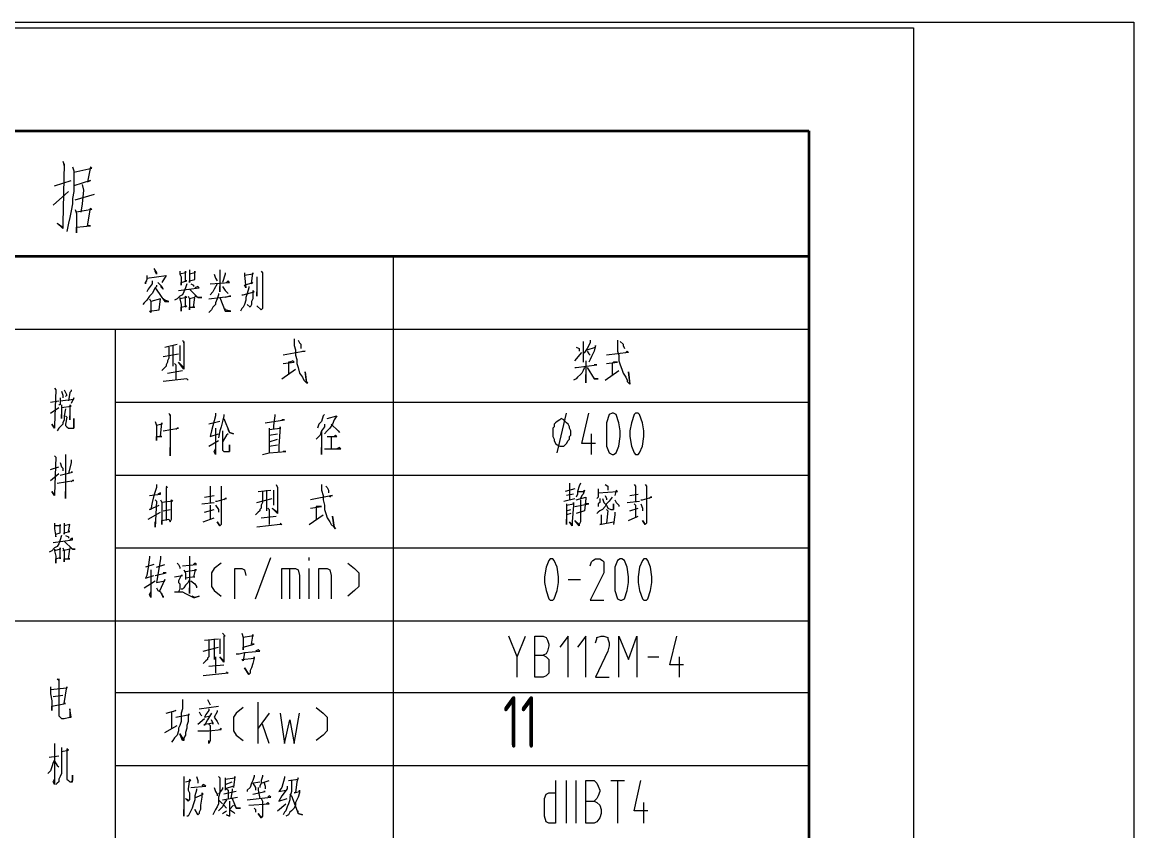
# Model space of a CAD drawing. Header units: inches. Extents: x 46040 to 48278, y -91226 to -88002.
# Drawn here: x 47890 to 48277.6, y -88283.6 to -88001.7 of the extents above; entities that cross this region are included whole.
import ezdxf

# ---------------------------------------------------------------- set-up
doc = ezdxf.new("R2010")
doc.units = ezdxf.units.IN
doc.layers.add('图层 1', color=7, linetype='Continuous')
doc.layers.add('轮廓线', color=7, linetype='Continuous')
doc.layers.add('细实线', color=140, linetype='Continuous', lineweight=9)
doc.styles.add('陈杰（2）', font='gbenor.shx', dxfattribs={"width": 0.8, "bigfont": 'gbcbig.shx'})

msp = doc.modelspace()

# ---------------------------------------------------------------- linework, layer by layer
at = {"layer": '图层 1', "lineweight": 0}
msp.add_lwpolyline([(46039.835, -88001.65), (48277.593, -88001.65), (48277.593, -91226.291), (46039.835, -91226.291), (46039.835, -88001.65)], dxfattribs=at)
at = {"layer": '轮廓线', "lineweight": 18}
for points in [[(46042.235, -88003.568), (48200.796, -88003.568)], [(48200.796, -88003.568), (48200.796, -91059.248)], [(47904.155, -88050.129), (47904.636, -88051.568), (47904.636, -88051.09), (47904.155, -88071.728), (47904.155, -88073.17), (47904.155, -88073.65), (47902.233, -88071.728), (47904.155, -88073.17)], [(47907.515, -88052.049), (47907.995, -88053.49), (47907.995, -88056.369), (47907.995, -88058.769), (47907.995, -88060.689), (47907.515, -88063.09), (47907.515, -88065.01), (47907.034, -88067.41), (47906.554, -88069.808), (47906.073, -88071.728), (47905.593, -88074.609)], [(47907.995, -88053.969), (47914.233, -88052.529), (47913.753, -88052.049), (47912.796, -88057.33), (47913.753, -88056.849), (47907.995, -88058.769)], [(47901.276, -88058.769), (47907.034, -88056.849)], [(47910.874, -88058.289), (47911.355, -88060.209), (47910.874, -88065.01), (47910.394, -88067.889)], [(47900.796, -88065.49), (47906.073, -88060.689)], [(47908.476, -88063.568), (47915.194, -88061.65)], [(47908.476, -88066.93), (47908.956, -88068.369), (47908.956, -88070.769), (47908.956, -88075.09), (47908.956, -88073.17), (47913.753, -88072.689), (47912.796, -88072.689), (47913.753, -88066.449), (47914.233, -88066.93), (47908.956, -88067.889)], [(48019.355, -88083.25), (48019.355, -88413.01)], [(47935.835, -88087.568), (47936.796, -88089.01), (47936.796, -88089.49), (47936.316, -88088.529)], [(47944.956, -88088.529), (47944.956, -88089.49), (47945.433, -88090.449), (47945.433, -88093.33), (47945.433, -88092.369), (47947.355, -88091.889), (47946.874, -88091.889), (47946.874, -88088.529), (47946.874, -88089.01), (47944.956, -88089.49)], [(47948.316, -88088.049), (47948.316, -88089.01), (47948.316, -88090.93), (47948.316, -88092.369), (47948.316, -88091.889), (47950.233, -88091.41), (47950.233, -88088.529), (47950.233, -88089.01), (47948.316, -88089.49)], [(47956.956, -88089.49), (47957.433, -88090.93), (47957.913, -88091.889)], [(47958.874, -88088.049), (47958.874, -88088.529), (47958.874, -88095.728), (47958.874, -88094.769), (47958.874, -88093.808)], [(47960.796, -88089.01), (47960.796, -88089.49), (47959.835, -88092.369)], [(47967.515, -88089.01), (47967.515, -88089.969), (47967.995, -88094.289), (47967.515, -88093.33), (47970.394, -88092.369), (47969.913, -88092.849), (47970.394, -88089.01), (47970.394, -88089.49), (47967.515, -88089.969)], [(47936.796, -88093.33), (47936.796, -88093.808), (47936.316, -88094.289), (47935.355, -88096.209), (47934.394, -88097.17), (47933.433, -88098.609), (47932.476, -88099.568), (47931.995, -88100.049)], [(47933.433, -88090.93), (47940.155, -88089.969), (47938.714, -88092.369)], [(47935.355, -88091.889), (47935.355, -88092.849), (47933.913, -88094.769), (47933.433, -88095.728)], [(47937.276, -88092.369), (47938.714, -88093.808), (47939.194, -88094.769), (47938.233, -88093.808)], [(47947.355, -88092.849), (47946.874, -88094.289), (47946.394, -88095.728), (47945.913, -88096.689), (47944.956, -88097.17), (47943.995, -88098.129), (47943.034, -88098.609)], [(47948.796, -88092.849), (47949.753, -88093.33), (47949.753, -88093.808)], [(47955.515, -88092.849), (47962.233, -88092.369), (47961.753, -88091.889), (47961.276, -88092.369)], [(47957.913, -88092.849), (47956.956, -88094.769), (47956.476, -88095.728), (47955.515, -88096.689)], [(47971.835, -88090.449), (47971.835, -88091.41), (47971.835, -88097.17), (47971.835, -88096.689), (47971.835, -88095.728)], [(47936.316, -88094.289), (47937.753, -88096.209), (47938.714, -88097.65), (47939.675, -88099.09), (47941.116, -88099.09), (47939.675, -88098.609), (47939.194, -88098.129)], [(47944.476, -88095.25), (47951.675, -88094.289), (47951.194, -88093.808), (47950.233, -88094.289)], [(47944.956, -88097.65), (47944.956, -88098.129), (47945.433, -88100.049), (47945.433, -88100.529), (47945.433, -88102.449), (47945.433, -88101.01), (47947.355, -88100.529), (47946.874, -88101.01), (47946.874, -88097.17), (47947.355, -88097.65), (47944.956, -88098.129)], [(47947.835, -88097.17), (47948.316, -88098.129), (47948.316, -88101.969), (47948.316, -88101.01), (47950.233, -88101.01), (47949.753, -88101.01), (47950.233, -88097.65), (47948.316, -88098.129)], [(47958.394, -88096.209), (47958.394, -88096.689), (47957.913, -88098.129), (47957.433, -88099.568), (47957.433, -88100.049), (47956.476, -88101.01), (47955.995, -88101.969), (47955.515, -88102.449), (47955.034, -88102.93)], [(47955.034, -88098.129), (47962.714, -88097.17), (47962.233, -88097.17), (47960.796, -88097.65)], [(47959.835, -88093.808), (47960.796, -88095.25), (47961.753, -88096.209)], [(47968.956, -88093.808), (47968.956, -88094.289), (47968.476, -88096.209), (47967.995, -88097.65), (47967.995, -88098.609), (47967.515, -88100.049), (47967.034, -88101.01), (47966.554, -88101.49), (47966.073, -88102.449)], [(47966.554, -88096.689), (47967.034, -88096.689), (47970.874, -88095.728), (47970.394, -88095.25), (47970.394, -88095.728), (47970.394, -88098.129), (47969.913, -88099.09), (47969.913, -88100.049), (47969.433, -88101.01), (47968.476, -88100.049)], [(47934.394, -88098.129), (47934.874, -88099.09), (47934.874, -88102.449), (47934.874, -88102.93), (47934.394, -88102.449), (47937.753, -88101.969), (47938.233, -88098.129), (47934.874, -88099.09)], [(47958.874, -88097.65), (47960.796, -88102.449), (47962.714, -88102.449), (47960.796, -88101.969), (47960.796, -88101.49)], [(47842.714, -88108.689), (48164.316, -88108.689)], [(47945.913, -88112.529), (47946.394, -88113.49), (47946.394, -88113.01), (47946.394, -88122.609), (47944.476, -88120.209), (47946.394, -88122.129)], [(47984.796, -88112.049), (47984.796, -88113.01), (47984.796, -88114.449), (47985.276, -88115.889), (47985.276, -88117.808), (47985.753, -88119.25), (47985.753, -88120.689), (47986.233, -88122.129), (47986.714, -88124.049), (47987.675, -88125.49), (47988.155, -88126.449), (47989.116, -88127.41), (47989.593, -88127.41), (47989.116, -88126.93), (47988.636, -88123.568), (47989.116, -88127.41)], [(47986.233, -88112.529), (47986.714, -88113.49), (47987.194, -88113.969), (47987.194, -88115.41)], [(48087.995, -88112.529), (48087.995, -88113.49), (48087.034, -88115.41), (48086.073, -88116.849), (48085.593, -88117.33)], [(48085.593, -88113.01), (48085.593, -88120.209)], [(48097.593, -88112.529), (48097.593, -88113.49), (48097.593, -88114.93), (48097.593, -88116.369), (48098.073, -88117.808), (48098.073, -88119.728), (48098.554, -88121.17), (48099.034, -88122.609), (48099.515, -88124.049), (48100.476, -88125.49), (48100.956, -88126.449), (48100.956, -88126.93), (48101.433, -88127.41), (48101.913, -88127.889), (48101.913, -88127.41), (48101.433, -88123.568), (48101.913, -88127.889)], [(48098.554, -88113.01), (48099.515, -88113.969), (48099.515, -88114.449), (48099.995, -88115.41)], [(47941.116, -88114.93), (47941.116, -88117.808), (47941.116, -88118.769), (47940.636, -88119.728), (47940.636, -88120.209), (47940.155, -88121.17), (47940.155, -88121.65), (47939.675, -88122.129), (47939.194, -88122.609), (47938.714, -88123.09)], [(47939.675, -88114.93), (47943.995, -88113.969)], [(47942.554, -88114.449), (47942.554, -88121.65)], [(47944.956, -88114.449), (47944.956, -88119.728)], [(47987.675, -88116.369), (47988.155, -88116.369), (47988.636, -88116.369), (47980.956, -88117.808)], [(48082.714, -88119.728), (48085.116, -88116.849)], [(48083.194, -88114.93), (48084.155, -88115.41), (48084.155, -88116.369)], [(48087.034, -88115.889), (48089.913, -88114.93), (48089.913, -88114.449), (48089.433, -88116.369), (48088.956, -88117.33), (48088.476, -88118.289), (48087.995, -88119.25), (48087.515, -88120.209)], [(48087.034, -88116.369), (48087.515, -88117.33), (48087.995, -88117.808)], [(48100.476, -88116.849), (48100.956, -88116.369), (48101.433, -88116.849), (48093.753, -88117.808)], [(47939.194, -88118.289), (47944.476, -88117.33)], [(47943.034, -88120.689), (47943.515, -88121.17), (47943.515, -88126.449)], [(47980.956, -88120.689), (47984.796, -88120.209), (47984.316, -88119.728), (47983.355, -88120.209), (47982.874, -88120.209), (47982.874, -88121.17), (47982.874, -88124.529)], [(48086.554, -88119.728), (48086.554, -88127.41), (48086.554, -88126.93), (48086.554, -88124.529)], [(48093.753, -88120.689), (48097.593, -88120.209), (48097.116, -88120.209), (48096.155, -88120.209), (48095.675, -88120.689), (48095.675, -88121.17), (48095.675, -88124.529)], [(47940.636, -88124.049), (47945.913, -88123.09)], [(47980.476, -88125.969), (47985.276, -88122.609)], [(48086.073, -88122.129), (48085.593, -88123.09), (48085.116, -88124.049), (48084.636, -88124.529), (48083.675, -88125.49), (48083.194, -88125.969), (48082.233, -88126.449)], [(48082.714, -88122.129), (48082.714, -88122.129), (48083.194, -88122.129), (48090.394, -88121.17), (48089.913, -88121.17), (48089.433, -88121.17)], [(48093.276, -88126.449), (48098.073, -88123.09)], [(47903.675, -88130.289), (47904.155, -88131.728), (47904.155, -88132.689)], [(47904.636, -88129.808), (47905.116, -88130.769), (47905.593, -88131.728), (47905.116, -88132.209)], [(47907.034, -88129.808), (47907.034, -88130.289), (47906.554, -88130.769), (47906.073, -88133.65)], [(47899.835, -88134.129), (47902.714, -88133.65)], [(47899.835, -88137.969), (47902.714, -88136.049)], [(47903.194, -88132.689), (47903.194, -88133.65), (47903.194, -88134.129), (47903.194, -88135.09), (47902.714, -88135.09)], [(47903.194, -88133.65), (47907.995, -88133.17), (47907.995, -88132.689), (47907.034, -88134.609)], [(47903.675, -88135.09), (47903.675, -88136.049), (47903.675, -88139.889), (47903.675, -88139.41), (47903.675, -88138.449)], [(47922.394, -88134.129), (48164.316, -88134.129)], [(47922.394, -88134.129), (48164.316, -88134.129)], [(47905.116, -88136.529), (47904.636, -88138.93), (47904.636, -88140.369), (47904.155, -88141.33), (47904.155, -88141.808), (47903.194, -88142.769), (47902.714, -88143.25), (47902.233, -88144.209)], [(47941.116, -88137.969), (47941.593, -88138.93), (47941.593, -88138.449), (47941.593, -88152.849), (47941.593, -88151.889), (47941.593, -88149.969)], [(47957.433, -88137.969), (47957.433, -88138.93), (47955.995, -88144.209), (47955.515, -88146.129), (47958.394, -88145.17)], [(47960.316, -88138.449), (47960.316, -88138.93), (47959.835, -88140.849), (47959.355, -88142.769), (47958.874, -88144.209), (47958.394, -88146.609)], [(47978.073, -88138.449), (47978.073, -88138.93), (47977.593, -88142.289), (47977.593, -88143.728)], [(47995.355, -88138.449), (47994.874, -88138.93), (47994.394, -88140.849), (47993.433, -88141.808), (47992.956, -88143.25)], [(47996.316, -88139.889), (47996.316, -88139.889), (47999.675, -88138.93), (47998.714, -88140.369), (47998.233, -88141.808), (47997.276, -88143.25), (47996.316, -88144.209), (47995.355, -88145.17)], [(48081.276, -88144.689), (48081.276, -88144.209), (48080.796, -88143.25), (48080.796, -88142.769), (48080.316, -88141.808), (48079.835, -88141.33), (48079.355, -88140.849), (48078.874, -88140.369), (48077.913, -88139.889), (48077.433, -88140.369), (48076.476, -88140.849), (48075.995, -88141.33), (48075.515, -88141.808), (48075.515, -88142.769), (48075.034, -88143.25), (48075.034, -88144.209), (48075.034, -88144.689), (48075.034, -88145.65), (48075.034, -88146.129), (48075.515, -88147.09), (48075.515, -88147.568), (48075.995, -88148.529), (48076.476, -88149.01), (48077.433, -88149.49), (48077.913, -88149.49), (48078.874, -88149.49), (48079.355, -88149.01), (48079.835, -88148.529), (48080.316, -88147.568), (48080.796, -88147.09), (48080.796, -88146.129), (48081.276, -88145.65), (48081.276, -88144.689)], [(48076.476, -88151.889), (48079.835, -88137.969)], [(48089.913, -88148.529), (48085.116, -88148.529), (48087.515, -88137.969)], [(48096.155, -88152.369), (48097.116, -88151.889), (48098.073, -88149.49), (48098.554, -88146.129), (48098.554, -88144.209), (48098.073, -88141.33), (48097.116, -88138.449), (48096.155, -88137.969), (48095.675, -88137.969), (48094.714, -88138.449), (48093.753, -88141.33), (48093.753, -88144.209), (48093.753, -88146.129), (48093.753, -88149.49), (48094.714, -88151.889), (48095.675, -88152.369), (48096.155, -88152.369)], [(48104.796, -88152.369), (48105.276, -88151.889), (48106.233, -88149.49), (48106.714, -88146.129), (48106.714, -88144.209), (48106.233, -88141.33), (48105.276, -88138.449), (48104.796, -88137.969), (48103.835, -88137.969), (48103.355, -88138.449), (48102.394, -88141.33), (48101.913, -88144.209), (48101.913, -88146.129), (48102.394, -88149.49), (48103.355, -88151.889), (48103.835, -88152.369), (48104.796, -88152.369)], [(47936.316, -88140.849), (47936.796, -88142.289), (47936.796, -88147.568), (47936.796, -88146.129), (47938.714, -88146.129), (47938.233, -88146.129), (47938.714, -88141.33), (47938.714, -88141.808), (47936.796, -88142.289)], [(47939.194, -88144.209), (47944.476, -88143.25), (47943.995, -88143.25), (47943.515, -88143.728)], [(47958.874, -88140.849), (47955.034, -88141.808)], [(47957.433, -88143.25), (47957.433, -88143.728), (47957.433, -88152.369), (47956.956, -88151.41), (47957.433, -88150.449)], [(47974.714, -88141.33), (47981.433, -88140.369), (47980.476, -88140.369)], [(47976.155, -88143.728), (47979.995, -88143.25), (47979.995, -88142.769), (47979.515, -88149.49), (47979.515, -88151.41)], [(47976.155, -88143.25), (47976.155, -88144.209), (47976.155, -88148.529), (47976.155, -88151.889)], [(47995.355, -88141.808), (47995.355, -88142.769), (47994.394, -88144.209), (47993.913, -88145.65), (47992.956, -88146.609), (47992.476, -88147.09)], [(47997.753, -88141.808), (48000.155, -88144.209), (48000.636, -88144.689)], [(47955.034, -88149.49), (47958.394, -88147.568)], [(47961.753, -88145.17), (47961.276, -88145.65), (47959.835, -88148.049)], [(47976.155, -88145.65), (47979.034, -88145.17)], [(47976.155, -88148.049), (47979.034, -88147.09)], [(47994.394, -88144.209), (47994.394, -88152.369), (47994.394, -88151.41), (47994.394, -88149.969)], [(47996.316, -88146.129), (47999.675, -88146.129), (47999.194, -88145.65), (47998.714, -88146.129)], [(47997.753, -88146.129), (47997.753, -88150.449)], [(48088.476, -88152.369), (48088.476, -88145.17)], [(47973.753, -88152.369), (47976.155, -88151.889), (47981.913, -88151.41), (47981.433, -88151.41), (47980.956, -88151.41)], [(47976.155, -88149.49), (47979.034, -88149.01)], [(47995.355, -88150.449), (47998.233, -88150.449), (48001.116, -88150.449), (48000.636, -88149.969), (47999.675, -88150.449)], [(47903.194, -88155.25), (47903.675, -88156.689), (47904.155, -88157.17), (47904.155, -88158.129)], [(47905.116, -88152.369), (47905.116, -88152.849), (47905.116, -88167.728), (47905.116, -88166.769), (47905.116, -88165.33)], [(47907.034, -88154.289), (47907.034, -88155.25), (47906.073, -88159.09)], [(47899.835, -88157.65), (47902.714, -88156.689)], [(47899.835, -88161.49), (47902.714, -88159.09)], [(47903.194, -88159.568), (47907.515, -88158.609), (47907.034, -88158.609)], [(47902.233, -88162.449), (47907.995, -88161.49), (47907.515, -88161.49), (47907.034, -88161.969)], [(47922.394, -88159.568), (48164.316, -88159.568)], [(47922.394, -88159.568), (48164.316, -88159.568)], [(47936.796, -88162.93), (47936.796, -88163.889), (47935.835, -88166.769), (47935.355, -88169.17), (47934.874, -88171.568), (47934.394, -88171.568), (47937.753, -88170.129)], [(47978.554, -88162.93), (47979.034, -88163.889), (47979.034, -88173.01), (47977.116, -88171.09), (47979.034, -88172.529)], [(48080.796, -88162.449), (48080.796, -88168.209)], [(48084.636, -88162.449), (48084.155, -88163.41), (48083.675, -88165.33), (48083.675, -88166.289), (48083.194, -88167.25)], [(48093.276, -88162.93), (48094.233, -88163.41), (48094.233, -88163.889), (48094.233, -88164.849)], [(48103.355, -88162.93), (48103.835, -88163.41), (48103.835, -88168.689)], [(47934.394, -88166.769), (47938.233, -88166.289), (47938.233, -88165.808), (47937.276, -88166.289)], [(47940.155, -88163.41), (47940.636, -88163.889), (47940.155, -88163.889), (47940.155, -88175.41)], [(47953.593, -88167.25), (47956.956, -88166.769)], [(47955.515, -88163.41), (47955.515, -88163.889), (47955.515, -88169.17)], [(47973.753, -88165.33), (47973.753, -88168.689), (47973.753, -88169.17), (47973.276, -88170.129), (47973.276, -88171.09), (47972.796, -88171.568), (47972.796, -88172.049), (47972.316, -88172.529), (47971.835, -88173.01), (47971.355, -88173.49)], [(47972.316, -88165.33), (47976.636, -88164.849)], [(47975.194, -88164.849), (47975.194, -88172.049)], [(47977.593, -88164.849), (47977.593, -88170.129)], [(47997.276, -88167.25), (47997.753, -88166.769), (47998.233, -88166.769), (47990.554, -88168.209)], [(47995.835, -88163.41), (47996.316, -88163.889), (47996.796, -88164.849), (47996.796, -88165.808)], [(48082.714, -88164.369), (48079.355, -88165.33)], [(48082.233, -88166.289), (48079.835, -88166.769)], [(48083.194, -88168.209), (48086.554, -88167.25), (48086.554, -88167.728), (48086.073, -88172.049), (48083.194, -88173.01)], [(48083.675, -88165.33), (48084.155, -88165.33), (48085.593, -88165.33), (48086.073, -88164.849), (48085.593, -88166.289), (48085.116, -88166.769), (48084.636, -88167.728)], [(48090.874, -88164.369), (48090.874, -88165.808), (48090.874, -88167.25), (48090.394, -88167.728)], [(48095.675, -88167.25), (48094.714, -88168.689), (48093.753, -88169.65), (48093.276, -88170.609), (48092.316, -88171.568), (48091.355, -88172.049), (48090.874, -88172.529), (48090.394, -88173.01)], [(48090.874, -88165.808), (48097.593, -88165.33), (48097.116, -88164.849), (48096.636, -88166.769)], [(48093.276, -88166.769), (48093.753, -88167.728), (48093.753, -88168.209)], [(48101.913, -88166.769), (48104.796, -88166.289)], [(48105.753, -88168.209), (48106.233, -88168.209), (48109.593, -88167.25), (48109.116, -88167.25), (48108.636, -88167.728)], [(47936.316, -88168.209), (47936.796, -88168.689), (47936.316, -88177.808), (47936.316, -88176.849), (47936.316, -88175.889)], [(47938.233, -88168.209), (47938.714, -88169.17), (47938.714, -88176.849), (47938.714, -88175.41), (47941.116, -88174.93), (47941.593, -88175.889), (47942.073, -88174.93), (47942.073, -88172.049), (47942.073, -88168.209), (47942.554, -88168.689), (47938.714, -88169.17)], [(47952.636, -88169.65), (47956.956, -88169.17)], [(47955.515, -88170.129), (47955.515, -88170.609), (47955.515, -88174.93)], [(47957.433, -88168.689), (47957.913, -88168.689), (47961.276, -88167.728), (47960.796, -88167.728), (47960.316, -88168.209)], [(47957.433, -88170.129), (47958.394, -88171.568), (47958.394, -88172.529)], [(47971.835, -88169.17), (47977.116, -88167.728)], [(47975.675, -88171.09), (47976.155, -88171.568), (47976.155, -88176.849)], [(47990.554, -88171.09), (47994.394, -88170.609), (47993.913, -88170.609), (47992.956, -88170.609), (47992.476, -88170.609), (47992.476, -88171.568), (47992.476, -88174.93)], [(48078.874, -88168.689), (48082.714, -88167.728)], [(48079.835, -88170.129), (48079.835, -88170.129), (48082.233, -88169.65), (48082.233, -88169.17), (48082.233, -88170.129), (48081.753, -88175.889), (48081.753, -88176.849), (48081.753, -88177.33), (48080.796, -88175.889), (48081.753, -88176.849)], [(48079.835, -88169.65), (48079.835, -88170.609), (48079.835, -88173.01), (48079.835, -88174.93), (48079.835, -88176.849), (48079.835, -88176.369), (48079.835, -88174.93)], [(48084.636, -88168.209), (48084.636, -88174.449), (48084.636, -88175.889), (48084.155, -88176.849), (48084.155, -88177.33), (48082.714, -88175.41), (48084.155, -88176.849)], [(48082.714, -88170.609), (48087.515, -88169.65), (48087.034, -88169.65), (48086.554, -88169.65)], [(48091.355, -88167.728), (48091.355, -88169.17), (48090.874, -88169.65), (48090.874, -88170.129), (48090.874, -88170.609)], [(48096.636, -88168.209), (48097.116, -88169.17), (48097.593, -88169.65), (48098.073, -88170.129), (48098.073, -88170.609)], [(48100.956, -88169.17), (48105.276, -88168.689)], [(48101.913, -88172.049), (48104.796, -88171.09)], [(48103.355, -88169.65), (48103.835, -88170.129), (48103.835, -88174.449)], [(48105.753, -88169.65), (48106.233, -88171.09), (48106.233, -88172.049)], [(47933.913, -88174.93), (47938.233, -88172.529)], [(47939.194, -88172.049), (47941.593, -88171.568)], [(47953.116, -88175.889), (47956.956, -88174.449)], [(47953.593, -88172.529), (47956.956, -88171.568)], [(47973.276, -88174.449), (47978.554, -88173.969)], [(47990.073, -88176.849), (47994.874, -88173.49)], [(48079.835, -88172.049), (48081.276, -88171.568)], [(48081.276, -88173.01), (48079.835, -88173.49)], [(48091.835, -88173.49), (48091.835, -88173.969), (48091.835, -88176.849), (48091.355, -88176.849), (48096.155, -88175.889)], [(48093.753, -88171.568), (48094.233, -88172.049), (48093.753, -88176.369)], [(48096.636, -88172.529), (48096.636, -88173.49), (48096.155, -88176.849)], [(48101.433, -88175.41), (48104.796, -88173.969)], [(47901.276, -88176.369), (47901.276, -88177.33), (47901.276, -88178.289), (47901.753, -88181.17), (47901.753, -88180.209), (47903.194, -88179.728), (47903.194, -88176.849), (47903.194, -88177.33), (47901.276, -88177.33)], [(47904.636, -88176.369), (47904.636, -88177.33), (47904.636, -88178.769), (47904.636, -88180.209), (47904.636, -88179.728), (47906.554, -88179.25), (47906.073, -88179.25), (47906.554, -88176.849), (47904.636, -88177.33)], [(47979.995, -88176.369), (47980.476, -88176.849), (47979.995, -88176.849), (47971.835, -88177.808)], [(47903.675, -88180.689), (47903.194, -88182.129), (47902.714, -88183.568), (47902.233, -88184.529), (47901.276, -88185.01), (47900.316, -88185.969), (47899.355, -88186.449)], [(47900.796, -88183.09), (47907.515, -88182.129), (47907.515, -88181.65), (47906.554, -88182.129)], [(47905.116, -88180.689), (47906.073, -88181.17), (47906.073, -88181.65)], [(47901.276, -88185.49), (47901.276, -88185.969), (47901.753, -88187.889), (47901.753, -88188.369), (47901.753, -88190.289), (47901.753, -88188.849), (47903.194, -88188.369), (47903.194, -88188.849), (47903.194, -88185.01), (47903.194, -88185.49), (47901.276, -88185.969)], [(47904.155, -88185.01), (47904.636, -88185.969), (47904.636, -88189.808), (47904.636, -88188.849), (47906.554, -88188.849), (47906.073, -88188.849), (47906.554, -88185.49), (47904.155, -88185.969)], [(47922.394, -88185.01), (48164.316, -88185.01)], [(47922.394, -88185.01), (48164.316, -88185.01)], [(47934.394, -88187.889), (47934.394, -88188.369), (47933.913, -88191.728), (47933.433, -88194.609), (47932.956, -88195.568), (47935.835, -88194.609)], [(47938.233, -88187.889), (47938.233, -88188.849), (47936.796, -88197.01), (47939.675, -88196.529), (47939.675, -88196.049), (47937.753, -88200.369)], [(47943.995, -88190.289), (47943.995, -88190.289), (47944.476, -88190.769), (47944.956, -88191.728), (47944.956, -88192.209)], [(47945.913, -88191.25), (47950.714, -88190.769), (47950.233, -88190.289), (47949.753, -88190.769)], [(47948.316, -88187.889), (47948.316, -88188.369), (47948.316, -88200.849), (47948.316, -88199.889), (47948.316, -88198.93)], [(47959.355, -88190.289), (47956.956, -88192.209), (47955.995, -88193.65), (47955.995, -88198.449), (47956.956, -88199.889), (47959.355, -88201.808)], [(47971.355, -88202.769), (47976.636, -88188.369)], [(47990.073, -88189.33), (47990.073, -88188.369)], [(48003.515, -88190.289), (48005.913, -88192.209), (48007.355, -88193.65), (48007.355, -88198.449), (48005.913, -88199.889), (48003.515, -88201.808)], [(48075.034, -88203.25), (48075.515, -88202.769), (48076.476, -88199.889), (48076.956, -88197.01), (48076.956, -88195.09), (48076.476, -88191.728), (48075.515, -88189.33), (48075.034, -88188.849), (48074.073, -88188.849), (48073.593, -88189.33), (48072.636, -88191.728), (48072.155, -88195.09), (48072.155, -88197.01), (48072.636, -88199.889), (48073.593, -88202.769), (48074.073, -88203.25), (48075.034, -88203.25)], [(48087.995, -88191.25), (48088.476, -88189.808), (48088.956, -88189.33), (48089.913, -88188.849), (48091.355, -88188.849), (48092.316, -88189.33), (48092.796, -88189.808), (48092.796, -88191.25), (48092.796, -88192.209), (48092.796, -88193.65), (48087.995, -88203.25), (48092.796, -88203.25)], [(48099.034, -88203.25), (48099.995, -88202.769), (48100.956, -88199.889), (48101.433, -88197.01), (48101.433, -88195.09), (48100.956, -88191.728), (48099.995, -88189.33), (48099.034, -88188.849), (48098.554, -88188.849), (48097.593, -88189.33), (48096.636, -88191.728), (48096.636, -88195.09), (48096.636, -88197.01), (48096.636, -88199.889), (48097.593, -88202.769), (48098.554, -88203.25), (48099.034, -88203.25)], [(48107.675, -88203.25), (48108.155, -88202.769), (48109.116, -88199.889), (48109.593, -88197.01), (48109.593, -88195.09), (48109.116, -88191.728), (48108.155, -88189.33), (48107.675, -88188.849), (48106.714, -88188.849), (48106.233, -88189.33), (48105.276, -88191.728), (48104.796, -88195.09), (48104.796, -88197.01), (48105.276, -88199.889), (48106.233, -88202.769), (48106.714, -88203.25), (48107.675, -88203.25)], [(47935.835, -88190.769), (47932.956, -88191.728)], [(47934.874, -88192.689), (47934.874, -88193.17), (47934.874, -88202.289), (47934.394, -88201.33), (47934.874, -88200.369)], [(47936.316, -88194.609), (47940.155, -88193.65), (47939.675, -88193.65), (47939.194, -88193.65)], [(47936.796, -88191.728), (47939.675, -88190.769)], [(47946.394, -88192.689), (47946.874, -88193.65), (47946.874, -88194.609), (47946.874, -88196.049)], [(47946.874, -88193.17), (47950.714, -88192.689), (47950.233, -88192.689), (47950.233, -88193.17), (47949.753, -88195.09), (47950.233, -88195.09), (47946.874, -88195.568)], [(47964.155, -88202.769), (47964.155, -88192.209), (47966.554, -88192.209), (47967.515, -88192.689), (47967.995, -88194.609)], [(47980.476, -88202.769), (47980.476, -88192.209), (47985.276, -88192.209), (47986.233, -88192.689), (47986.714, -88194.609), (47986.714, -88202.769)], [(47983.355, -88202.769), (47983.355, -88192.209)], [(47990.073, -88202.769), (47990.073, -88192.209)], [(47993.433, -88202.769), (47993.433, -88192.209), (47996.316, -88192.209), (47997.276, -88192.689), (47997.753, -88194.609), (47997.753, -88202.769)], [(47932.476, -88198.93), (47936.316, -88196.529)], [(47943.034, -88195.09), (47943.034, -88195.09), (47945.913, -88194.609), (47945.433, -88194.609), (47944.476, -88196.529), (47944.476, -88197.01), (47944.956, -88197.49), (47944.956, -88197.969), (47944.956, -88198.449), (47944.956, -88198.93), (47944.956, -88199.41), (47944.476, -88200.369)], [(47948.316, -88196.049), (47947.835, -88197.01), (47946.874, -88197.969), (47946.394, -88198.93), (47945.913, -88199.41), (47945.433, -88199.41)], [(47948.796, -88196.529), (47950.233, -88197.49), (47950.714, -88198.449), (47950.714, -88198.93)], [(48080.316, -88196.049), (48084.636, -88196.049)], [(47936.796, -88198.93), (47937.276, -88199.889), (47938.233, -88200.369), (47938.714, -88201.33), (47939.194, -88201.808), (47939.194, -88202.289), (47938.714, -88200.849)], [(47511.995, -88210.449), (48164.316, -88210.449)], [(47842.714, -88210.449), (48164.316, -88210.449)], [(47955.034, -88217.17), (47955.034, -88220.529), (47955.034, -88221.01), (47955.034, -88221.969), (47955.034, -88222.93), (47954.554, -88223.41), (47954.554, -88223.889), (47954.073, -88224.369), (47953.593, -88224.849), (47953.116, -88225.33)], [(47953.593, -88217.17), (47958.394, -88216.689)], [(47956.956, -88216.689), (47956.956, -88223.889)], [(47959.835, -88214.769), (47960.796, -88215.728), (47960.316, -88215.728), (47960.316, -88224.849), (47958.874, -88222.93), (47960.316, -88224.369)], [(47958.874, -88216.689), (47958.874, -88221.969)], [(48062.554, -88230.129), (48062.554, -88222.93), (48059.675, -88215.728)], [(48062.554, -88222.93), (48065.433, -88215.728)], [(48068.796, -88230.129), (48068.796, -88215.728), (48071.675, -88215.728), (48072.636, -88216.209), (48073.116, -88217.17), (48073.593, -88218.609), (48073.593, -88219.09), (48073.116, -88221.01), (48072.636, -88221.969), (48071.675, -88222.449)], [(48080.316, -88230.129), (48080.316, -88215.728), (48077.433, -88219.568)], [(48086.554, -88230.129), (48086.554, -88215.728), (48083.675, -88219.568)], [(48089.913, -88218.129), (48090.394, -88216.689), (48090.394, -88216.209), (48091.835, -88215.728), (48092.796, -88215.728), (48094.233, -88216.209), (48094.233, -88216.689), (48094.714, -88218.129), (48094.714, -88219.09), (48094.233, -88221.01), (48089.913, -88230.129), (48094.714, -88230.129)], [(48098.073, -88230.129), (48098.073, -88215.728), (48101.433, -88223.889), (48104.316, -88215.728), (48104.316, -88230.129)], [(48120.636, -88225.808), (48115.835, -88225.808), (48118.233, -88215.728)], [(47953.116, -88221.01), (47958.394, -88219.568)], [(47964.636, -88221.969), (47965.593, -88221.969), (47967.515, -88221.49), (47972.796, -88221.01), (47972.316, -88220.529), (47971.355, -88221.01)], [(47957.433, -88222.93), (47957.433, -88223.41), (47957.433, -88228.689)], [(48068.796, -88222.449), (48071.675, -88222.449), (48072.636, -88222.93), (48073.593, -88223.889), (48073.593, -88225.33), (48073.593, -88227.25), (48073.593, -88228.689), (48072.636, -88229.65), (48071.675, -88230.129), (48068.796, -88230.129)], [(48108.155, -88222.93), (48111.995, -88222.93)], [(48119.194, -88230.129), (48119.194, -88222.93)], [(47961.276, -88228.209), (47961.753, -88228.689), (47953.116, -88229.65)], [(47955.034, -88226.289), (47960.316, -88225.808)], [(47902.233, -88230.609), (47902.714, -88231.09), (47902.714, -88230.609), (47902.714, -88233.49), (47902.714, -88239.25), (47902.714, -88241.65), (47902.714, -88243.09), (47902.714, -88243.568), (47903.194, -88244.049), (47903.675, -88244.529), (47904.636, -88244.529), (47906.554, -88244.049), (47907.034, -88244.049), (47906.554, -88241.17), (47906.554, -88244.049)], [(47899.835, -88233.49), (47899.835, -88233.969), (47899.835, -88235.889), (47900.316, -88238.289), (47900.316, -88238.769), (47900.316, -88241.65), (47900.316, -88240.209), (47905.116, -88239.25), (47904.636, -88239.25), (47905.593, -88233.49), (47905.593, -88233.969), (47899.835, -88234.449)], [(47900.796, -88236.849), (47904.155, -88236.369)], [(47922.394, -88235.41), (48164.316, -88235.41)], [(47922.394, -88235.41), (48164.316, -88235.41)], [(47922.394, -88235.41), (48164.316, -88235.41)], [(47945.913, -88237.808), (47945.913, -88238.769), (47945.913, -88241.17), (47945.433, -88242.609), (47945.433, -88244.049), (47945.433, -88245.49), (47944.956, -88246.93), (47944.476, -88247.889), (47944.476, -88248.849), (47943.995, -88250.289), (47943.034, -88251.25), (47942.554, -88252.209), (47942.073, -88252.689)], [(47951.675, -88241.17), (47958.394, -88240.209)], [(47954.554, -88237.808), (47955.034, -88238.769), (47955.515, -88239.728)], [(47967.034, -88240.689), (47964.636, -88242.609), (47963.675, -88244.049), (47963.675, -88248.849), (47964.636, -88250.289), (47967.034, -88252.209)], [(47972.316, -88253.17), (47972.316, -88238.769)], [(47992.476, -88240.689), (47994.874, -88242.609), (47996.316, -88244.049), (47996.316, -88248.849), (47994.874, -88250.289), (47992.476, -88252.209)], [(47940.155, -88242.609), (47943.515, -88241.65), (47942.554, -88242.129)], [(47942.073, -88242.129), (47942.073, -88247.889)], [(47943.515, -88244.049), (47948.316, -88243.09), (47947.835, -88243.09), (47947.835, -88244.049), (47947.835, -88245.49), (47947.355, -88246.93), (47947.355, -88247.889), (47946.874, -88249.33), (47946.874, -88250.289), (47946.394, -88251.25), (47946.394, -88252.209), (47945.913, -88252.209), (47944.956, -88249.808), (47946.394, -88252.209)], [(47951.194, -88246.449), (47953.593, -88244.529)], [(47951.675, -88242.129), (47952.155, -88243.09), (47952.636, -88243.568)], [(47955.034, -88241.17), (47955.034, -88241.65), (47954.073, -88243.09), (47953.593, -88244.049), (47955.515, -88243.568)], [(47957.913, -88241.65), (47957.913, -88242.129), (47956.956, -88244.049), (47957.913, -88245.49), (47958.394, -88246.449)], [(47976.155, -88242.609), (47972.316, -88247.889)], [(47979.995, -88242.609), (47981.433, -88253.17), (47983.355, -88245.01), (47984.796, -88253.17), (47986.714, -88242.609)], [(47939.675, -88249.33), (47943.995, -88246.93)], [(47951.194, -88248.849), (47955.034, -88248.849), (47959.355, -88248.369), (47959.355, -88247.889), (47958.874, -88248.369)], [(47955.034, -88246.449), (47955.515, -88246.93), (47955.515, -88252.209), (47955.034, -88253.17), (47955.034, -88252.689), (47955.034, -88252.209)], [(47976.155, -88253.17), (47973.753, -88246.449)], [(47901.276, -88253.17), (47901.276, -88254.129), (47901.276, -88267.568), (47900.796, -88266.609), (47901.276, -88265.65)], [(47903.675, -88254.609), (47903.675, -88256.049), (47903.675, -88258.449), (47903.675, -88259.889), (47903.675, -88261.33), (47903.675, -88262.769), (47903.675, -88263.728), (47903.194, -88264.689), (47902.714, -88265.65), (47902.714, -88266.609), (47902.233, -88267.09), (47901.753, -88267.568)], [(47901.276, -88258.93), (47900.796, -88259.889), (47900.316, -88261.33), (47899.835, -88262.769), (47899.355, -88263.25), (47898.874, -88263.728)], [(47899.355, -88257.969), (47902.714, -88257.49)], [(47901.276, -88259.41), (47902.233, -88260.849), (47902.714, -88261.33)], [(47922.394, -88260.849), (48164.316, -88260.849)], [(47922.394, -88260.849), (48164.316, -88260.849)], [(47946.394, -88264.689), (47946.394, -88266.609), (47946.394, -88278.609), (47946.394, -88277.65), (47946.394, -88276.209)], [(47946.874, -88266.609), (47948.796, -88266.129), (47948.316, -88265.65), (47947.835, -88269.01), (47947.835, -88269.49), (47948.316, -88270.449), (47948.316, -88270.93), (47948.316, -88271.41), (47948.316, -88272.369), (47948.316, -88272.849), (47947.835, -88273.33), (47946.874, -88272.369), (47947.835, -88272.849)], [(47948.796, -88268.529), (47954.073, -88268.049), (47953.116, -88267.568), (47952.636, -88268.049)], [(47950.714, -88264.689), (47951.194, -88266.129), (47951.194, -88266.609), (47951.194, -88267.09)], [(47958.394, -88264.689), (47958.874, -88265.17), (47958.874, -88267.09), (47958.874, -88269.01), (47958.874, -88270.449), (47958.394, -88271.889), (47958.394, -88272.849), (47958.394, -88274.289), (47957.913, -88275.25), (47957.433, -88276.209), (47956.956, -88277.17), (47956.476, -88278.129)], [(47960.796, -88265.65), (47964.155, -88265.17), (47964.155, -88264.689), (47963.675, -88268.529), (47963.675, -88268.049), (47960.796, -88269.01)], [(47960.796, -88265.17), (47960.796, -88265.65), (47960.796, -88267.09), (47960.796, -88269.49)], [(47960.796, -88267.568), (47963.194, -88266.609)], [(47970.874, -88264.209), (47970.874, -88264.689), (47970.394, -88266.129), (47969.913, -88267.09), (47969.433, -88268.529), (47968.476, -88269.49), (47968.476, -88269.969)], [(47969.913, -88267.09), (47972.796, -88266.609)], [(47970.394, -88267.09), (47971.355, -88268.529), (47971.355, -88269.01), (47971.355, -88269.49)], [(47973.753, -88264.209), (47973.753, -88264.689), (47973.276, -88266.129), (47973.276, -88267.09), (47972.796, -88268.049), (47972.796, -88268.529)], [(47973.276, -88267.09), (47976.155, -88266.129)], [(47974.233, -88266.609), (47974.714, -88268.049), (47974.714, -88268.529), (47974.714, -88269.01)], [(47981.433, -88264.689), (47981.433, -88265.17), (47980.476, -88268.529), (47979.515, -88269.969), (47981.913, -88269.49)], [(47982.394, -88268.049), (47982.394, -88269.01), (47980.476, -88271.41), (47979.515, -88273.33), (47982.394, -88272.369)], [(47983.835, -88266.129), (47983.835, -88268.529), (47983.835, -88269.969), (47983.355, -88271.889), (47983.355, -88272.849), (47982.874, -88274.289), (47982.394, -88275.25), (47981.913, -88276.689), (47981.433, -88277.17), (47980.956, -88278.129)], [(47982.874, -88266.129), (47986.233, -88265.65), (47986.233, -88265.17), (47985.753, -88266.609), (47985.276, -88270.449), (47984.796, -88270.449), (47986.714, -88269.969), (47986.714, -88269.49), (47986.714, -88270.449), (47986.233, -88271.889), (47985.753, -88272.849), (47985.276, -88273.808), (47985.276, -88274.769), (47984.796, -88275.728), (47983.835, -88276.689), (47983.355, -88277.17), (47982.874, -88278.129), (47981.913, -88278.609)], [(48075.995, -88266.129), (48075.995, -88281.01), (48073.593, -88281.01), (48072.636, -88280.529), (48072.155, -88278.609), (48072.155, -88272.369), (48072.636, -88270.93), (48073.593, -88270.449), (48075.995, -88270.449)], [(48079.835, -88281.01), (48079.835, -88266.129)], [(48083.194, -88281.01), (48083.194, -88266.129)], [(48086.554, -88281.01), (48086.554, -88266.129), (48089.433, -88266.129), (48090.394, -88267.09), (48090.874, -88268.049), (48091.355, -88269.49), (48091.355, -88269.969), (48090.874, -88271.41), (48090.394, -88272.369), (48089.433, -88273.33)], [(48095.194, -88266.129), (48099.995, -88266.129)], [(48097.593, -88266.129), (48097.593, -88281.01)], [(48108.155, -88276.689), (48103.355, -88276.689), (48105.753, -88266.129)], [(47950.714, -88269.01), (47950.714, -88269.49), (47950.233, -88271.41), (47950.233, -88272.849), (47949.753, -88274.289), (47949.276, -88275.728), (47948.796, -88276.689), (47948.316, -88277.65), (47947.835, -88278.609), (47947.355, -88278.609)], [(47956.956, -88268.529), (47957.433, -88269.969), (47957.913, -88270.93), (47957.913, -88271.41)], [(47959.835, -88268.529), (47959.835, -88269.01), (47958.394, -88270.93)], [(47959.835, -88272.849), (47965.116, -88271.889)], [(47964.636, -88269.969), (47960.316, -88270.93)], [(47961.276, -88269.01), (47961.753, -88269.49), (47961.753, -88272.369)], [(47963.194, -88269.01), (47963.194, -88269.49), (47962.714, -88272.369)], [(47968.476, -88272.849), (47976.636, -88271.889), (47976.155, -88271.41), (47975.675, -88271.889)], [(47970.394, -88270.93), (47974.714, -88269.969), (47974.233, -88269.969)], [(47972.316, -88268.529), (47972.316, -88269.49), (47972.796, -88272.369)], [(47958.394, -88272.849), (47959.355, -88273.808), (47959.835, -88274.289)], [(47961.276, -88272.849), (47960.316, -88274.289), (47959.835, -88275.25), (47958.874, -88276.209), (47958.394, -88276.689)], [(47960.316, -88274.769), (47961.276, -88275.728)], [(47963.675, -88274.769), (47962.233, -88276.209), (47963.675, -88277.17), (47964.155, -88277.65)], [(47968.956, -88274.769), (47976.155, -88274.289), (47975.675, -88273.808), (47975.194, -88274.289)], [(47970.874, -88275.728), (47971.355, -88276.209), (47971.355, -88277.17)], [(47979.034, -88276.689), (47981.913, -88274.289)], [(48086.554, -88273.33), (48089.433, -88273.33), (48090.394, -88273.808), (48091.355, -88274.769), (48091.835, -88276.209), (48091.835, -88277.65), (48091.355, -88279.09), (48090.394, -88280.529), (48089.433, -88281.01), (48086.554, -88281.01)], [(48106.714, -88281.01), (48106.714, -88273.808)], [(47959.835, -88277.65), (47961.276, -88276.689)]]:
    msp.add_lwpolyline(points, dxfattribs=at)
at = {"layer": '轮廓线', "lineweight": 35}
for points in [[(46132.954, -88039.568), (48164.316, -88039.568)], [(47511.995, -88039.568), (48164.316, -88039.568)], [(48164.316, -88039.568), (48164.316, -91022.767)], [(47511.995, -88083.25), (48164.316, -88083.25)], [(47827.835, -88083.25), (48164.316, -88083.25)]]:
    msp.add_lwpolyline(points, dxfattribs=at)
at = {"layer": '轮廓线', "lineweight": 5}
for points in [[(47511.995, -88108.689), (48164.316, -88108.689)], [(47922.394, -88108.689), (47922.394, -88362.609)]]:
    msp.add_lwpolyline(points, dxfattribs=at)
at = {"layer": '轮廓线', "lineweight": 18}
for points, knots in [([(47973.276, -88088.529), (47973.276, -88088.529), (47973.753, -88089.01), (47973.753, -88089.01), (47973.753, -88089.01), (47973.753, -88100.529), (47973.753, -88100.529), (47973.753, -88100.529), (47973.753, -88101.49), (47973.753, -88101.49), (47973.753, -88101.49), (47973.276, -88101.969), (47973.276, -88101.969), (47973.276, -88101.969), (47971.835, -88100.529), (47971.835, -88100.529), (47971.835, -88100.529), (47973.276, -88101.969), (47973.276, -88101.969), (47973.276, -88101.969), (47973.753, -88101.49), (47973.753, -88101.49)], [0, 0, 0, 0, 1, 1, 1, 2, 2, 2, 3, 3, 3, 4, 4, 4, 5, 5, 5, 6, 6, 6, 7, 7, 7, 7]), ([(47933.433, -88089.969), (47933.433, -88089.969), (47933.433, -88090.93), (47933.433, -88090.93), (47933.433, -88090.93), (47933.433, -88091.41), (47933.433, -88091.41), (47933.433, -88091.41), (47932.956, -88092.369), (47932.956, -88092.369), (47932.956, -88092.369), (47932.956, -88092.849), (47932.956, -88092.849), (47932.956, -88092.849), (47932.956, -88092.369), (47932.956, -88092.369), (47932.956, -88092.369), (47933.433, -88091.889), (47933.433, -88091.889)], [0, 0, 0, 0, 1, 1, 1, 2, 2, 2, 3, 3, 3, 4, 4, 4, 5, 5, 5, 6, 6, 6, 6]), ([(47948.316, -88094.769), (47948.316, -88094.769), (47951.194, -88097.65), (47951.194, -88097.65), (47951.194, -88097.65), (47952.636, -88097.65), (47952.636, -88097.65), (47952.636, -88097.65), (47951.194, -88097.65), (47951.194, -88097.65), (47951.194, -88097.65), (47950.233, -88097.17), (47950.233, -88097.17)], [0, 0, 0, 0, 1, 1, 1, 2, 2, 2, 3, 3, 3, 4, 4, 4, 4]), ([(48087.034, -88122.129), (48087.034, -88122.129), (48089.433, -88125.969), (48089.433, -88125.969), (48089.433, -88125.969), (48090.874, -88125.969), (48090.874, -88125.969), (48090.874, -88125.969), (48089.433, -88125.969), (48089.433, -88125.969)], [0, 0, 0, 0, 1, 1, 1, 2, 2, 2, 3, 3, 3, 3]), ([(47947.355, -88125.969), (47947.355, -88125.969), (47947.835, -88126.449), (47947.835, -88126.449), (47947.835, -88126.449), (47947.355, -88125.969), (47947.355, -88125.969), (47947.355, -88125.969), (47939.194, -88126.93), (47939.194, -88126.93)], [0, 0, 0, 0, 1, 1, 1, 2, 2, 2, 3, 3, 3, 3]), ([(47901.276, -88129.33), (47901.276, -88129.33), (47901.753, -88129.808), (47901.753, -88129.808), (47901.753, -88129.808), (47901.276, -88142.289), (47901.276, -88142.289), (47901.276, -88142.289), (47901.276, -88143.25), (47901.276, -88143.25), (47901.276, -88143.25), (47900.316, -88141.808), (47900.316, -88141.808), (47900.316, -88141.808), (47901.276, -88143.25), (47901.276, -88143.25)], [0, 0, 0, 0, 1, 1, 1, 2, 2, 2, 3, 3, 3, 4, 4, 4, 5, 5, 5, 5]), ([(47903.675, -88136.049), (47903.675, -88136.049), (47907.034, -88135.568), (47907.034, -88135.568), (47907.034, -88135.568), (47906.554, -88135.09), (47906.554, -88135.09), (47906.554, -88135.09), (47906.554, -88139.41), (47906.554, -88139.41), (47906.554, -88139.41), (47906.554, -88140.369), (47906.554, -88140.369), (47906.554, -88140.369), (47906.554, -88139.41), (47906.554, -88139.41), (47906.554, -88139.41), (47906.554, -88138.93), (47906.554, -88138.93)], [0, 0, 0, 0, 1, 1, 1, 2, 2, 2, 3, 3, 3, 4, 4, 4, 5, 5, 5, 6, 6, 6, 6]), ([(47905.116, -88138.93), (47905.116, -88138.93), (47905.593, -88139.41), (47905.593, -88139.41), (47905.593, -88139.41), (47905.116, -88141.808), (47905.116, -88141.808), (47905.116, -88141.808), (47905.116, -88142.289), (47905.116, -88142.289), (47905.116, -88142.289), (47905.593, -88142.769), (47905.593, -88142.769), (47905.593, -88142.769), (47906.073, -88143.25), (47906.073, -88143.25), (47906.073, -88143.25), (47907.515, -88143.25), (47907.515, -88143.25), (47907.515, -88143.25), (47907.995, -88143.25), (47907.995, -88143.25), (47907.995, -88143.25), (47907.995, -88139.889), (47907.995, -88139.889), (47907.995, -88139.889), (47907.995, -88143.25), (47907.995, -88143.25)], [0, 0, 0, 0, 1, 1, 1, 2, 2, 2, 3, 3, 3, 4, 4, 4, 5, 5, 5, 6, 6, 6, 7, 7, 7, 8, 8, 8, 9, 9, 9, 9]), ([(47960.316, -88139.889), (47960.316, -88139.889), (47962.233, -88144.689), (47962.233, -88144.689), (47962.233, -88144.689), (47963.675, -88145.17), (47963.675, -88145.17), (47963.675, -88145.17), (47962.233, -88144.689), (47962.233, -88144.689), (47962.233, -88144.689), (47961.753, -88143.728), (47961.753, -88143.728)], [0, 0, 0, 0, 1, 1, 1, 2, 2, 2, 3, 3, 3, 4, 4, 4, 4]), ([(47959.835, -88144.209), (47959.835, -88144.209), (47959.835, -88144.689), (47959.835, -88144.689), (47959.835, -88144.689), (47959.835, -88149.969), (47959.835, -88149.969), (47959.835, -88149.969), (47959.835, -88150.449), (47959.835, -88150.449), (47959.835, -88150.449), (47959.835, -88150.93), (47959.835, -88150.93), (47959.835, -88150.93), (47960.316, -88151.41), (47960.316, -88151.41), (47960.316, -88151.41), (47962.233, -88151.41), (47962.233, -88151.41), (47962.233, -88151.41), (47962.233, -88149.01), (47962.233, -88149.01), (47962.233, -88149.01), (47962.233, -88151.41), (47962.233, -88151.41)], [0, 0, 0, 0, 1, 1, 1, 2, 2, 2, 3, 3, 3, 4, 4, 4, 5, 5, 5, 6, 6, 6, 7, 7, 7, 8, 8, 8, 8]), ([(47901.276, -88152.849), (47901.276, -88152.849), (47901.753, -88153.33), (47901.753, -88153.33), (47901.753, -88153.33), (47901.276, -88166.289), (47901.276, -88166.289), (47901.276, -88166.289), (47901.276, -88166.769), (47901.276, -88166.769), (47901.276, -88166.769), (47900.316, -88165.33), (47900.316, -88165.33), (47900.316, -88165.33), (47901.276, -88166.769), (47901.276, -88166.769)], [0, 0, 0, 0, 1, 1, 1, 2, 2, 2, 3, 3, 3, 4, 4, 4, 5, 5, 5, 5]), ([(47994.394, -88162.93), (47994.394, -88162.93), (47994.394, -88163.41), (47994.394, -88163.41), (47994.394, -88163.41), (47994.394, -88164.849), (47994.394, -88164.849), (47994.394, -88164.849), (47994.874, -88166.769), (47994.874, -88166.769), (47994.874, -88166.769), (47994.874, -88168.209), (47994.874, -88168.209), (47994.874, -88168.209), (47995.355, -88170.129), (47995.355, -88170.129), (47995.355, -88170.129), (47995.355, -88171.568), (47995.355, -88171.568), (47995.355, -88171.568), (47995.835, -88173.01), (47995.835, -88173.01), (47995.835, -88173.01), (47996.316, -88174.449), (47996.316, -88174.449), (47996.316, -88174.449), (47997.276, -88175.889), (47997.276, -88175.889), (47997.276, -88175.889), (47997.753, -88176.849), (47997.753, -88176.849), (47997.753, -88176.849), (47998.714, -88177.808), (47998.714, -88177.808), (47998.714, -88177.808), (47999.194, -88178.289), (47999.194, -88178.289), (47999.194, -88178.289), (47998.714, -88177.808), (47998.714, -88177.808), (47998.714, -88177.808), (47998.233, -88173.969), (47998.233, -88173.969), (47998.233, -88173.969), (47998.714, -88177.808), (47998.714, -88177.808)], [0, 0, 0, 0, 1, 1, 1, 2, 2, 2, 3, 3, 3, 4, 4, 4, 5, 5, 5, 6, 6, 6, 7, 7, 7, 8, 8, 8, 9, 9, 9, 10, 10, 10, 11, 11, 11, 12, 12, 12, 13, 13, 13, 14, 14, 14, 15, 15, 15, 15]), ([(48107.194, -88162.93), (48107.194, -88162.93), (48107.675, -88163.41), (48107.675, -88163.41), (48107.675, -88163.41), (48107.675, -88174.449), (48107.675, -88174.449), (48107.675, -88174.449), (48107.675, -88175.41), (48107.675, -88175.41), (48107.675, -88175.41), (48107.675, -88175.889), (48107.675, -88175.889), (48107.675, -88175.889), (48107.675, -88176.369), (48107.675, -88176.369), (48107.675, -88176.369), (48107.194, -88176.849), (48107.194, -88176.849), (48107.194, -88176.849), (48106.233, -88175.41), (48106.233, -88175.41), (48106.233, -88175.41), (48107.194, -88176.849), (48107.194, -88176.849)], [0, 0, 0, 0, 1, 1, 1, 2, 2, 2, 3, 3, 3, 4, 4, 4, 5, 5, 5, 6, 6, 6, 7, 7, 7, 8, 8, 8, 8]), ([(47959.355, -88163.41), (47959.355, -88163.41), (47959.355, -88163.889), (47959.355, -88163.889), (47959.355, -88163.889), (47959.355, -88174.93), (47959.355, -88174.93), (47959.355, -88174.93), (47959.355, -88175.889), (47959.355, -88175.889), (47959.355, -88175.889), (47959.355, -88176.369), (47959.355, -88176.369), (47959.355, -88176.369), (47959.355, -88176.849), (47959.355, -88176.849), (47959.355, -88176.849), (47958.874, -88177.33), (47958.874, -88177.33), (47958.874, -88177.33), (47957.913, -88175.889), (47957.913, -88175.889), (47957.913, -88175.889), (47958.874, -88177.33), (47958.874, -88177.33)], [0, 0, 0, 0, 1, 1, 1, 2, 2, 2, 3, 3, 3, 4, 4, 4, 5, 5, 5, 6, 6, 6, 7, 7, 7, 8, 8, 8, 8]), ([(48092.316, -88167.728), (48092.316, -88167.728), (48092.796, -88169.17), (48092.796, -88169.17), (48092.796, -88169.17), (48093.276, -88169.65), (48093.276, -88169.65), (48093.276, -88169.65), (48093.753, -88170.129), (48093.753, -88170.129), (48093.753, -88170.129), (48094.233, -88171.09), (48094.233, -88171.09), (48094.233, -88171.09), (48095.194, -88171.568), (48095.194, -88171.568), (48095.194, -88171.568), (48095.675, -88171.568), (48095.675, -88171.568), (48095.675, -88171.568), (48096.155, -88171.568), (48096.155, -88171.568), (48096.155, -88171.568), (48096.155, -88169.65), (48096.155, -88169.65), (48096.155, -88169.65), (48096.155, -88171.568), (48096.155, -88171.568)], [0, 0, 0, 0, 1, 1, 1, 2, 2, 2, 3, 3, 3, 4, 4, 4, 5, 5, 5, 6, 6, 6, 7, 7, 7, 8, 8, 8, 9, 9, 9, 9]), ([(47904.636, -88182.609), (47904.636, -88182.609), (47907.515, -88185.49), (47907.515, -88185.49), (47907.515, -88185.49), (47908.476, -88185.49), (47908.476, -88185.49), (47908.476, -88185.49), (47907.515, -88185.49), (47907.515, -88185.49), (47907.515, -88185.49), (47906.554, -88185.01), (47906.554, -88185.01)], [0, 0, 0, 0, 1, 1, 1, 2, 2, 2, 3, 3, 3, 4, 4, 4, 4]), ([(47943.034, -88200.369), (47943.034, -88200.369), (47943.995, -88200.369), (47943.995, -88200.369), (47943.995, -88200.369), (47944.476, -88200.369), (47944.476, -88200.369), (47944.476, -88200.369), (47945.433, -88200.369), (47945.433, -88200.369), (47945.433, -88200.369), (47945.913, -88200.369), (47945.913, -88200.369), (47945.913, -88200.369), (47946.874, -88200.849), (47946.874, -88200.849), (47946.874, -88200.849), (47947.835, -88201.33), (47947.835, -88201.33), (47947.835, -88201.33), (47948.796, -88201.808), (47948.796, -88201.808), (47948.796, -88201.808), (47949.753, -88202.289), (47949.753, -88202.289), (47949.753, -88202.289), (47950.233, -88202.289), (47950.233, -88202.289), (47950.233, -88202.289), (47951.675, -88201.808), (47951.675, -88201.808), (47951.675, -88201.808), (47950.233, -88202.289), (47950.233, -88202.289), (47950.233, -88202.289), (47949.276, -88201.808), (47949.276, -88201.808)], [0, 0, 0, 0, 1, 1, 1, 2, 2, 2, 3, 3, 3, 4, 4, 4, 5, 5, 5, 6, 6, 6, 7, 7, 7, 8, 8, 8, 9, 9, 9, 10, 10, 10, 11, 11, 11, 12, 12, 12, 12]), ([(47966.554, -88214.769), (47966.554, -88214.769), (47967.034, -88216.209), (47967.034, -88216.209), (47967.034, -88216.209), (47967.034, -88220.529), (47967.034, -88220.529), (47967.034, -88220.529), (47967.034, -88219.568), (47967.034, -88219.568), (47967.034, -88219.568), (47970.874, -88218.609), (47970.874, -88218.609), (47970.874, -88218.609), (47969.913, -88218.609), (47969.913, -88218.609), (47969.913, -88218.609), (47970.394, -88215.728), (47970.394, -88215.728), (47970.394, -88215.728), (47970.394, -88215.25), (47970.394, -88215.25), (47970.394, -88215.25), (47970.394, -88215.728), (47970.394, -88215.728), (47970.394, -88215.728), (47969.913, -88215.728), (47969.913, -88215.728), (47969.913, -88215.728), (47967.034, -88216.209), (47967.034, -88216.209)], [0, 0, 0, 0, 1, 1, 1, 2, 2, 2, 3, 3, 3, 4, 4, 4, 5, 5, 5, 6, 6, 6, 7, 7, 7, 8, 8, 8, 9, 9, 9, 10, 10, 10, 10]), ([(47967.515, -88221.49), (47967.515, -88221.49), (47967.034, -88224.369), (47967.034, -88224.369), (47967.034, -88224.369), (47966.554, -88223.889), (47966.554, -88223.889), (47966.554, -88223.889), (47970.874, -88223.41), (47970.874, -88223.41), (47970.874, -88223.41), (47970.874, -88222.93), (47970.874, -88222.93), (47970.874, -88222.93), (47970.874, -88223.41), (47970.874, -88223.41), (47970.874, -88223.41), (47970.394, -88225.33), (47970.394, -88225.33), (47970.394, -88225.33), (47969.913, -88226.769), (47969.913, -88226.769), (47969.913, -88226.769), (47969.433, -88227.728), (47969.433, -88227.728), (47969.433, -88227.728), (47969.433, -88228.689), (47969.433, -88228.689), (47969.433, -88228.689), (47968.956, -88229.17), (47968.956, -88229.17), (47968.956, -88229.17), (47967.515, -88226.769), (47967.515, -88226.769), (47967.515, -88226.769), (47968.956, -88229.17), (47968.956, -88229.17)], [0, 0, 0, 0, 1, 1, 1, 2, 2, 2, 3, 3, 3, 4, 4, 4, 5, 5, 5, 6, 6, 6, 7, 7, 7, 8, 8, 8, 9, 9, 9, 10, 10, 10, 11, 11, 11, 12, 12, 12, 12]), ([(47955.995, -88242.609), (47955.995, -88242.609), (47955.995, -88242.609), (47955.995, -88242.609), (47955.995, -88242.609), (47954.554, -88245.01), (47954.554, -88245.01), (47954.554, -88245.01), (47954.073, -88245.969), (47954.073, -88245.969), (47954.073, -88245.969), (47953.593, -88246.93), (47953.593, -88246.93), (47953.593, -88246.93), (47953.593, -88246.449), (47953.593, -88246.449), (47953.593, -88246.449), (47956.476, -88245.969), (47956.476, -88245.969), (47956.476, -88245.969), (47956.476, -88246.449), (47956.476, -88246.449), (47956.476, -88246.449), (47956.476, -88245.969), (47956.476, -88245.969), (47956.476, -88245.969), (47955.995, -88245.01), (47955.995, -88245.01)], [0, 0, 0, 0, 1, 1, 1, 2, 2, 2, 3, 3, 3, 4, 4, 4, 5, 5, 5, 6, 6, 6, 7, 7, 7, 8, 8, 8, 9, 9, 9, 9]), ([(47903.675, -88256.049), (47903.675, -88256.049), (47906.073, -88255.568), (47906.073, -88255.568), (47906.073, -88255.568), (47905.593, -88255.09), (47905.593, -88255.09), (47905.593, -88255.09), (47905.593, -88261.808), (47905.593, -88261.808), (47905.593, -88261.808), (47905.593, -88263.25), (47905.593, -88263.25), (47905.593, -88263.25), (47905.593, -88264.689), (47905.593, -88264.689), (47905.593, -88264.689), (47905.593, -88265.17), (47905.593, -88265.17), (47905.593, -88265.17), (47905.593, -88265.65), (47905.593, -88265.65), (47905.593, -88265.65), (47906.073, -88266.129), (47906.073, -88266.129), (47906.073, -88266.129), (47906.554, -88266.609), (47906.554, -88266.609), (47906.554, -88266.609), (47907.515, -88266.609), (47907.515, -88266.609), (47907.515, -88266.609), (47907.515, -88266.129), (47907.515, -88266.129), (47907.515, -88266.129), (47907.515, -88264.209), (47907.515, -88264.209), (47907.515, -88264.209), (47907.515, -88266.129), (47907.515, -88266.129), (47907.515, -88266.129), (47907.034, -88266.609), (47907.034, -88266.609)], [0, 0, 0, 0, 1, 1, 1, 2, 2, 2, 3, 3, 3, 4, 4, 4, 5, 5, 5, 6, 6, 6, 7, 7, 7, 8, 8, 8, 9, 9, 9, 10, 10, 10, 11, 11, 11, 12, 12, 12, 13, 13, 13, 14, 14, 14, 14]), ([(47950.233, -88271.889), (47950.233, -88271.889), (47950.714, -88271.889), (47950.714, -88271.889), (47950.714, -88271.889), (47953.116, -88270.93), (47953.116, -88270.93), (47953.116, -88270.93), (47952.636, -88270.449), (47952.636, -88270.449), (47952.636, -88270.449), (47952.636, -88271.889), (47952.636, -88271.889), (47952.636, -88271.889), (47952.155, -88274.769), (47952.155, -88274.769), (47952.155, -88274.769), (47952.155, -88276.209), (47952.155, -88276.209), (47952.155, -88276.209), (47951.675, -88277.17), (47951.675, -88277.17), (47951.675, -88277.17), (47951.675, -88277.65), (47951.675, -88277.65), (47951.675, -88277.65), (47951.194, -88278.129), (47951.194, -88278.129), (47951.194, -88278.129), (47950.233, -88276.209), (47950.233, -88276.209), (47950.233, -88276.209), (47951.194, -88278.129), (47951.194, -88278.129), (47951.194, -88278.129), (47951.675, -88277.65), (47951.675, -88277.65)], [0, 0, 0, 0, 1, 1, 1, 2, 2, 2, 3, 3, 3, 4, 4, 4, 5, 5, 5, 6, 6, 6, 7, 7, 7, 8, 8, 8, 9, 9, 9, 10, 10, 10, 11, 11, 11, 12, 12, 12, 12]), ([(47983.355, -88270.93), (47983.355, -88270.93), (47983.835, -88271.41), (47983.835, -88271.41), (47983.835, -88271.41), (47986.233, -88277.65), (47986.233, -88277.65), (47986.233, -88277.65), (47987.675, -88278.129), (47987.675, -88278.129), (47987.675, -88278.129), (47986.233, -88277.65), (47986.233, -88277.65), (47986.233, -88277.65), (47986.233, -88276.689), (47986.233, -88276.689)], [0, 0, 0, 0, 1, 1, 1, 2, 2, 2, 3, 3, 3, 4, 4, 4, 5, 5, 5, 5]), ([(47962.233, -88273.33), (47962.233, -88273.33), (47962.233, -88273.808), (47962.233, -88273.808), (47962.233, -88273.808), (47962.233, -88278.609), (47962.233, -88278.609), (47962.233, -88278.609), (47961.276, -88278.129), (47961.276, -88278.129), (47961.276, -88278.129), (47962.233, -88278.609), (47962.233, -88278.609)], [0, 0, 0, 0, 1, 1, 1, 2, 2, 2, 3, 3, 3, 4, 4, 4, 4]), ([(47963.194, -88272.369), (47963.194, -88272.369), (47964.636, -88275.728), (47964.636, -88275.728), (47964.636, -88275.728), (47966.073, -88275.728), (47966.073, -88275.728), (47966.073, -88275.728), (47964.636, -88275.728), (47964.636, -88275.728), (47964.636, -88275.728), (47964.155, -88274.769), (47964.155, -88274.769)], [0, 0, 0, 0, 1, 1, 1, 2, 2, 2, 3, 3, 3, 4, 4, 4, 4]), ([(47973.276, -88272.369), (47973.276, -88272.369), (47973.753, -88273.33), (47973.753, -88273.33), (47973.753, -88273.33), (47973.753, -88277.65), (47973.753, -88277.65), (47973.753, -88277.65), (47973.753, -88278.609), (47973.753, -88278.609), (47973.753, -88278.609), (47973.276, -88279.09), (47973.276, -88279.09), (47973.276, -88279.09), (47972.316, -88277.65), (47972.316, -88277.65), (47972.316, -88277.65), (47973.276, -88279.09), (47973.276, -88279.09), (47973.276, -88279.09), (47973.753, -88278.609), (47973.753, -88278.609)], [0, 0, 0, 0, 1, 1, 1, 2, 2, 2, 3, 3, 3, 4, 4, 4, 5, 5, 5, 6, 6, 6, 7, 7, 7, 7])]:
    msp.add_open_spline(points, degree=3, knots=knots, dxfattribs=at)

# ---------------------------------------------------------------- texts
at = {"layer": '细实线', "style": '陈杰（2）', "width": 0.8}
msp.add_text('11', height=18, dxfattribs=at).set_placement((48057.603, -88254.712))

doc.saveas('drawing.dxf')
